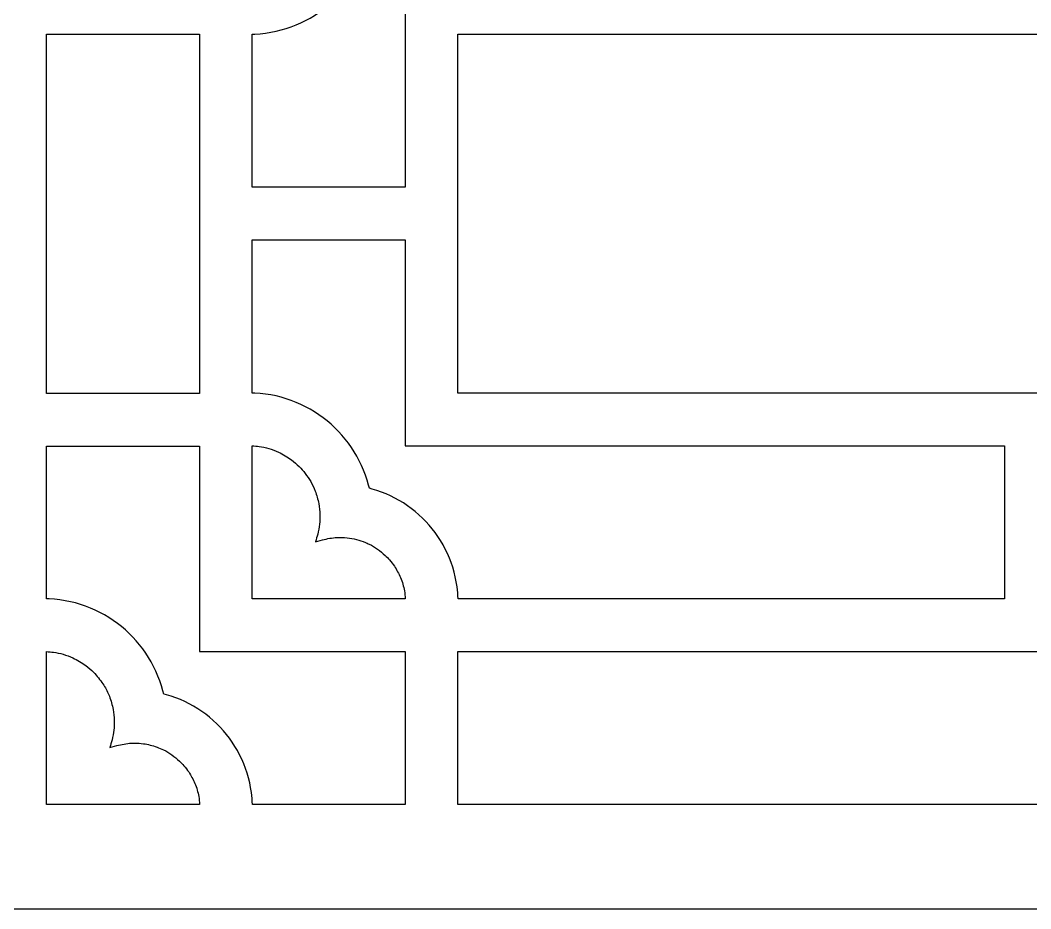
# Model space of a CAD drawing. Header units: centimetres. Extents: x -27 to -1.5, y 3.4 to 9.
# Drawn here: x -18.302 to -14.249, y 3.427 to 6.989 of the extents above; entities that cross this region are included whole.
import ezdxf

# ---------------------------------------------------------------- set-up
doc = ezdxf.new("R2010")
doc.units = ezdxf.units.CM
doc.header["$MEASUREMENT"] = 0
doc.layers.add('layer 1', color=7, linetype='Continuous')

msp = doc.modelspace()

# ---------------------------------------------------------------- linework, layer by layer
at = {"layer": 'layer 1', "color": 250}
for points, knots in [([(-26.99913, 3.42708), (-26.99913, 3.42708), (-26.99913, 9.00076), (-26.99913, 9.00076), (-26.99913, 9.00076), (-26.99913, 9.00076), (-1.49953, 9.00076), (-1.49953, 9.00076), (-1.49953, 9.00076), (-1.49953, 9.00076), (-1.49953, 3.42708), (-1.49953, 3.42708), (-1.49953, 3.42708), (-1.49953, 3.42708), (-26.99913, 3.42708), (-26.99913, 3.42708)], [0, 0, 0, 0, 0.2, 0.2, 0.2, 0.2, 0.4, 0.4, 0.4, 0.4, 0.6, 0.6, 0.6, 0.6, 1, 1, 1, 1]), ([(-16.57384, 7.61307), (-16.57384, 7.61307), (-16.58094, 7.59463), (-16.58094, 7.59463), (-16.58094, 7.59463), (-16.58094, 7.59463), (-16.58878, 7.57658), (-16.58878, 7.57658), (-16.58878, 7.57658), (-16.58878, 7.57658), (-16.59733, 7.55892), (-16.59733, 7.55892), (-16.59733, 7.55892), (-16.59733, 7.55892), (-16.60659, 7.54167), (-16.60659, 7.54167), (-16.60659, 7.54167), (-16.60659, 7.54167), (-16.61654, 7.52487), (-16.61654, 7.52487), (-16.61654, 7.52487), (-16.61654, 7.52487), (-16.62714, 7.50851), (-16.62714, 7.50851), (-16.62714, 7.50851), (-16.62714, 7.50851), (-16.6384, 7.49263), (-16.6384, 7.49263), (-16.6384, 7.49263), (-16.6384, 7.49263), (-16.65028, 7.47724), (-16.65028, 7.47724), (-16.65028, 7.47724), (-16.65028, 7.47724), (-16.66277, 7.46236), (-16.66277, 7.46236), (-16.66277, 7.46236), (-16.66277, 7.46236), (-16.67585, 7.448), (-16.67585, 7.448), (-16.67585, 7.448), (-16.67585, 7.448), (-16.6895, 7.4342), (-16.6895, 7.4342), (-16.6895, 7.4342), (-16.6895, 7.4342), (-16.70369, 7.42095), (-16.70369, 7.42095), (-16.70369, 7.42095), (-16.70369, 7.42095), (-16.71843, 7.40829), (-16.71843, 7.40829), (-16.71843, 7.40829), (-16.71843, 7.40829), (-16.73368, 7.39623), (-16.73368, 7.39623), (-16.73368, 7.39623), (-16.73368, 7.39623), (-16.74942, 7.3848), (-16.74942, 7.3848), (-16.74942, 7.3848), (-16.74942, 7.3848), (-16.76564, 7.37401), (-16.76564, 7.37401), (-16.76564, 7.37401), (-16.76564, 7.37401), (-16.78233, 7.36387), (-16.78233, 7.36387), (-16.78233, 7.36387), (-16.78233, 7.36387), (-16.79945, 7.35441), (-16.79945, 7.35441), (-16.79945, 7.35441), (-16.79945, 7.35441), (-16.81699, 7.34566), (-16.81699, 7.34566), (-16.81699, 7.34566), (-16.81699, 7.34566), (-16.83494, 7.3376), (-16.83494, 7.3376), (-16.83494, 7.3376), (-16.83494, 7.3376), (-16.85326, 7.3303), (-16.85326, 7.3303), (-16.85326, 7.3303), (-16.85326, 7.3303), (-16.87196, 7.32374), (-16.87196, 7.32374), (-16.87196, 7.32374), (-16.87196, 7.32374), (-16.891, 7.31796), (-16.891, 7.31796), (-16.891, 7.31796), (-16.891, 7.31796), (-16.90197, 7.31513), (-16.90197, 7.31513), (-16.90197, 7.31513), (-16.90197, 7.31513), (-16.90492, 7.30284), (-16.90492, 7.30284), (-16.90492, 7.30284), (-16.90492, 7.30284), (-16.91074, 7.28247), (-16.91074, 7.28247), (-16.91074, 7.28247), (-16.91074, 7.28247), (-16.91741, 7.26245), (-16.91741, 7.26245), (-16.91741, 7.26245), (-16.91741, 7.26245), (-16.92489, 7.24283), (-16.92489, 7.24283), (-16.92489, 7.24283), (-16.92489, 7.24283), (-16.93318, 7.22361), (-16.93318, 7.22361), (-16.93318, 7.22361), (-16.93318, 7.22361), (-16.94224, 7.20481), (-16.94224, 7.20481), (-16.94224, 7.20481), (-16.94224, 7.20481), (-16.95206, 7.18647), (-16.95206, 7.18647), (-16.95206, 7.18647), (-16.95206, 7.18647), (-16.96261, 7.16859), (-16.96261, 7.16859), (-16.96261, 7.16859), (-16.96261, 7.16859), (-16.9739, 7.1512), (-16.9739, 7.1512), (-16.9739, 7.1512), (-16.9739, 7.1512), (-16.98587, 7.13432), (-16.98587, 7.13432), (-16.98587, 7.13432), (-16.98587, 7.13432), (-16.99851, 7.11797), (-16.99851, 7.11797), (-16.99851, 7.11797), (-16.99851, 7.11797), (-17.01181, 7.10217), (-17.01181, 7.10217), (-17.01181, 7.10217), (-17.01181, 7.10217), (-17.02574, 7.08693), (-17.02574, 7.08693), (-17.02574, 7.08693), (-17.02574, 7.08693), (-17.04029, 7.07229), (-17.04029, 7.07229), (-17.04029, 7.07229), (-17.04029, 7.07229), (-17.05543, 7.05826), (-17.05543, 7.05826), (-17.05543, 7.05826), (-17.05543, 7.05826), (-17.07114, 7.04486), (-17.07114, 7.04486), (-17.07114, 7.04486), (-17.07114, 7.04486), (-17.08742, 7.03212), (-17.08742, 7.03212), (-17.08742, 7.03212), (-17.08742, 7.03212), (-17.10422, 7.02004), (-17.10422, 7.02004), (-17.10422, 7.02004), (-17.10422, 7.02004), (-17.12153, 7.00866), (-17.12153, 7.00866), (-17.12153, 7.00866), (-17.12153, 7.00866), (-17.13933, 6.99799), (-17.13933, 6.99799), (-17.13933, 6.99799), (-17.13933, 6.99799), (-17.15761, 6.98806), (-17.15761, 6.98806), (-17.15761, 6.98806), (-17.15761, 6.98806), (-17.17633, 6.97887), (-17.17633, 6.97887), (-17.17633, 6.97887), (-17.17633, 6.97887), (-17.19549, 6.97047), (-17.19549, 6.97047), (-17.19549, 6.97047), (-17.19549, 6.97047), (-17.21506, 6.96286), (-17.21506, 6.96286), (-17.21506, 6.96286), (-17.21506, 6.96286), (-17.23501, 6.95607), (-17.23501, 6.95607), (-17.23501, 6.95607), (-17.23501, 6.95607), (-17.25533, 6.95012), (-17.25533, 6.95012), (-17.25533, 6.95012), (-17.25533, 6.95012), (-17.276, 6.94502), (-17.276, 6.94502), (-17.276, 6.94502), (-17.276, 6.94502), (-17.29699, 6.94081), (-17.29699, 6.94081), (-17.29699, 6.94081), (-17.29699, 6.94081), (-17.31828, 6.9375), (-17.31828, 6.9375), (-17.31828, 6.9375), (-17.31828, 6.9375), (-17.33986, 6.93511), (-17.33986, 6.93511), (-17.33986, 6.93511), (-17.33986, 6.93511), (-17.3617, 6.93366), (-17.3617, 6.93366), (-17.3617, 6.93366), (-17.3617, 6.93366), (-17.3719, 6.93343), (-17.3719, 6.93343), (-17.3719, 6.93343), (-17.3719, 6.93343), (-17.3719, 6.31946), (-17.3719, 6.31946), (-17.3719, 6.31946), (-17.3719, 6.31946), (-16.75819, 6.31946), (-16.75819, 6.31946), (-16.75819, 6.31946), (-16.75819, 6.31946), (-16.75819, 7.14424), (-16.75819, 7.14424), (-16.75819, 7.14424), (-16.75819, 7.14424), (-14.35489, 7.14424), (-14.35489, 7.14424), (-14.35489, 7.14424), (-14.35489, 7.14424), (-14.35489, 7.75796), (-14.35489, 7.75796), (-14.35489, 7.75796), (-14.35489, 7.75796), (-16.54635, 7.75796), (-16.54635, 7.75796), (-16.54635, 7.75796), (-16.54672, 7.74193), (-16.54838, 7.72615), (-16.55014, 7.71023), (-16.55014, 7.71023), (-16.55014, 7.71023), (-16.55325, 7.6902), (-16.55325, 7.6902), (-16.55325, 7.6902), (-16.55325, 7.6902), (-16.55719, 7.67045), (-16.55719, 7.67045), (-16.55719, 7.67045), (-16.55719, 7.67045), (-16.56195, 7.65099), (-16.56195, 7.65099), (-16.56195, 7.65099), (-16.56195, 7.65099), (-16.5675, 7.63186), (-16.5675, 7.63186), (-16.5675, 7.63186), (-16.5675, 7.63186), (-16.57384, 7.61307), (-16.57384, 7.61307)], [0, 0, 0, 0, 0.0144928, 0.0144928, 0.0144928, 0.0144928, 0.0289855, 0.0289855, 0.0289855, 0.0289855, 0.0434783, 0.0434783, 0.0434783, 0.0434783, 0.057971, 0.057971, 0.057971, 0.057971, 0.0724638, 0.0724638, 0.0724638, 0.0724638, 0.0869565, 0.0869565, 0.0869565, 0.0869565, 0.1014493, 0.1014493, 0.1014493, 0.1014493, 0.115942, 0.115942, 0.115942, 0.115942, 0.1304348, 0.1304348, 0.1304348, 0.1304348, 0.1449275, 0.1449275, 0.1449275, 0.1449275, 0.1594203, 0.1594203, 0.1594203, 0.1594203, 0.173913, 0.173913, 0.173913, 0.173913, 0.1884058, 0.1884058, 0.1884058, 0.1884058, 0.2028986, 0.2028986, 0.2028986, 0.2028986, 0.2173913, 0.2173913, 0.2173913, 0.2173913, 0.2318841, 0.2318841, 0.2318841, 0.2318841, 0.2463768, 0.2463768, 0.2463768, 0.2463768, 0.2608696, 0.2608696, 0.2608696, 0.2608696, 0.2753623, 0.2753623, 0.2753623, 0.2753623, 0.2898551, 0.2898551, 0.2898551, 0.2898551, 0.3043478, 0.3043478, 0.3043478, 0.3043478, 0.3188406, 0.3188406, 0.3188406, 0.3188406, 0.3333333, 0.3333333, 0.3333333, 0.3333333, 0.3478261, 0.3478261, 0.3478261, 0.3478261, 0.3623188, 0.3623188, 0.3623188, 0.3623188, 0.3768116, 0.3768116, 0.3768116, 0.3768116, 0.3913043, 0.3913043, 0.3913043, 0.3913043, 0.4057971, 0.4057971, 0.4057971, 0.4057971, 0.4202899, 0.4202899, 0.4202899, 0.4202899, 0.4347826, 0.4347826, 0.4347826, 0.4347826, 0.4492754, 0.4492754, 0.4492754, 0.4492754, 0.4637681, 0.4637681, 0.4637681, 0.4637681, 0.4782609, 0.4782609, 0.4782609, 0.4782609, 0.4927536, 0.4927536, 0.4927536, 0.4927536, 0.5072464, 0.5072464, 0.5072464, 0.5072464, 0.5217391, 0.5217391, 0.5217391, 0.5217391, 0.5362319, 0.5362319, 0.5362319, 0.5362319, 0.5507246, 0.5507246, 0.5507246, 0.5507246, 0.5652174, 0.5652174, 0.5652174, 0.5652174, 0.5797101, 0.5797101, 0.5797101, 0.5797101, 0.5942029, 0.5942029, 0.5942029, 0.5942029, 0.6086957, 0.6086957, 0.6086957, 0.6086957, 0.6231884, 0.6231884, 0.6231884, 0.6231884, 0.6376812, 0.6376812, 0.6376812, 0.6376812, 0.6521739, 0.6521739, 0.6521739, 0.6521739, 0.6666667, 0.6666667, 0.6666667, 0.6666667, 0.6811594, 0.6811594, 0.6811594, 0.6811594, 0.6956522, 0.6956522, 0.6956522, 0.6956522, 0.7101449, 0.7101449, 0.7101449, 0.7101449, 0.7246377, 0.7246377, 0.7246377, 0.7246377, 0.7391304, 0.7391304, 0.7391304, 0.7391304, 0.7536232, 0.7536232, 0.7536232, 0.7536232, 0.7681159, 0.7681159, 0.7681159, 0.7681159, 0.7826087, 0.7826087, 0.7826087, 0.7826087, 0.7971014, 0.7971014, 0.7971014, 0.7971014, 0.8115942, 0.8115942, 0.8115942, 0.8115942, 0.826087, 0.826087, 0.826087, 0.826087, 0.8405797, 0.8405797, 0.8405797, 0.8405797, 0.8550725, 0.8550725, 0.8550725, 0.8550725, 0.8695652, 0.8695652, 0.8695652, 0.8695652, 0.884058, 0.884058, 0.884058, 0.884058, 0.8985507, 0.8985507, 0.8985507, 0.8985507, 0.9130435, 0.9130435, 0.9130435, 0.9130435, 0.9275362, 0.9275362, 0.9275362, 0.9275362, 0.942029, 0.942029, 0.942029, 0.942029, 0.9565217, 0.9565217, 0.9565217, 0.9565217, 0.9710145, 0.9710145, 0.9710145, 0.9710145, 1, 1, 1, 1]), ([(-18.19669, 6.93355), (-18.19669, 6.93355), (-18.19669, 5.49339), (-18.19669, 5.49339), (-18.19669, 5.49339), (-18.19669, 5.49339), (-17.58298, 5.49339), (-17.58298, 5.49339), (-17.58298, 5.49339), (-17.58298, 5.49339), (-17.58298, 6.93355), (-17.58298, 6.93355), (-17.58298, 6.93355), (-17.58298, 6.93355), (-18.19669, 6.93355), (-18.19669, 6.93355)], [0, 0, 0, 0, 0.2, 0.2, 0.2, 0.2, 0.4, 0.4, 0.4, 0.4, 0.6, 0.6, 0.6, 0.6, 1, 1, 1, 1]), ([(-16.54712, 6.93317), (-16.54712, 6.93317), (-16.54712, 5.49468), (-16.54712, 5.49468), (-16.54712, 5.49468), (-16.54712, 5.49468), (-11.95159, 5.49468), (-11.95159, 5.49468), (-11.95159, 5.49468), (-11.95159, 5.49468), (-11.95159, 6.93317), (-11.95159, 6.93317), (-11.95159, 6.93317), (-11.95159, 6.93317), (-16.54712, 6.93317), (-16.54712, 6.93317)], [0, 0, 0, 0, 0.2, 0.2, 0.2, 0.2, 0.4, 0.4, 0.4, 0.4, 0.6, 0.6, 0.6, 0.6, 1, 1, 1, 1]), ([(-17.07114, 5.38299), (-17.07114, 5.38299), (-17.05543, 5.36959), (-17.05543, 5.36959), (-17.05543, 5.36959), (-17.05543, 5.36959), (-17.04029, 5.35556), (-17.04029, 5.35556), (-17.04029, 5.35556), (-17.04029, 5.35556), (-17.02574, 5.34092), (-17.02574, 5.34092), (-17.02574, 5.34092), (-17.02574, 5.34092), (-17.01181, 5.32569), (-17.01181, 5.32569), (-17.01181, 5.32569), (-17.01181, 5.32569), (-16.99851, 5.30988), (-16.99851, 5.30988), (-16.99851, 5.30988), (-16.99851, 5.30988), (-16.98587, 5.29353), (-16.98587, 5.29353), (-16.98587, 5.29353), (-16.98587, 5.29353), (-16.9739, 5.27665), (-16.9739, 5.27665), (-16.9739, 5.27665), (-16.9739, 5.27665), (-16.96261, 5.25926), (-16.96261, 5.25926), (-16.96261, 5.25926), (-16.96261, 5.25926), (-16.95206, 5.24138), (-16.95206, 5.24138), (-16.95206, 5.24138), (-16.95206, 5.24138), (-16.94224, 5.22304), (-16.94224, 5.22304), (-16.94224, 5.22304), (-16.94224, 5.22304), (-16.93318, 5.20424), (-16.93318, 5.20424), (-16.93318, 5.20424), (-16.93318, 5.20424), (-16.92489, 5.18502), (-16.92489, 5.18502), (-16.92489, 5.18502), (-16.92489, 5.18502), (-16.91741, 5.1654), (-16.91741, 5.1654), (-16.91741, 5.1654), (-16.91741, 5.1654), (-16.91074, 5.14538), (-16.91074, 5.14538), (-16.91074, 5.14538), (-16.91074, 5.14538), (-16.90492, 5.12501), (-16.90492, 5.12501), (-16.90492, 5.12501), (-16.90492, 5.12501), (-16.90197, 5.11271), (-16.90197, 5.11271), (-16.90197, 5.11271), (-16.90197, 5.11271), (-16.891, 5.10989), (-16.891, 5.10989), (-16.891, 5.10989), (-16.891, 5.10989), (-16.87196, 5.10411), (-16.87196, 5.10411), (-16.87196, 5.10411), (-16.87196, 5.10411), (-16.85326, 5.09755), (-16.85326, 5.09755), (-16.85326, 5.09755), (-16.85326, 5.09755), (-16.83494, 5.09024), (-16.83494, 5.09024), (-16.83494, 5.09024), (-16.83494, 5.09024), (-16.81699, 5.0822), (-16.81699, 5.0822), (-16.81699, 5.0822), (-16.81699, 5.0822), (-16.79945, 5.07344), (-16.79945, 5.07344), (-16.79945, 5.07344), (-16.79945, 5.07344), (-16.78233, 5.06398), (-16.78233, 5.06398), (-16.78233, 5.06398), (-16.78233, 5.06398), (-16.76564, 5.05385), (-16.76564, 5.05385), (-16.76564, 5.05385), (-16.76564, 5.05385), (-16.74942, 5.04306), (-16.74942, 5.04306), (-16.74942, 5.04306), (-16.74942, 5.04306), (-16.73368, 5.03162), (-16.73368, 5.03162), (-16.73368, 5.03162), (-16.73368, 5.03162), (-16.71843, 5.01956), (-16.71843, 5.01956), (-16.71843, 5.01956), (-16.71843, 5.01956), (-16.70369, 5.0069), (-16.70369, 5.0069), (-16.70369, 5.0069), (-16.70369, 5.0069), (-16.6895, 4.99366), (-16.6895, 4.99366), (-16.6895, 4.99366), (-16.6895, 4.99366), (-16.67585, 4.97985), (-16.67585, 4.97985), (-16.67585, 4.97985), (-16.67585, 4.97985), (-16.66277, 4.96549), (-16.66277, 4.96549), (-16.66277, 4.96549), (-16.66277, 4.96549), (-16.65028, 4.95061), (-16.65028, 4.95061), (-16.65028, 4.95061), (-16.65028, 4.95061), (-16.6384, 4.93522), (-16.6384, 4.93522), (-16.6384, 4.93522), (-16.6384, 4.93522), (-16.62714, 4.91934), (-16.62714, 4.91934), (-16.62714, 4.91934), (-16.62714, 4.91934), (-16.61654, 4.90299), (-16.61654, 4.90299), (-16.61654, 4.90299), (-16.61654, 4.90299), (-16.60659, 4.88618), (-16.60659, 4.88618), (-16.60659, 4.88618), (-16.60659, 4.88618), (-16.59733, 4.86893), (-16.59733, 4.86893), (-16.59733, 4.86893), (-16.59733, 4.86893), (-16.58878, 4.85127), (-16.58878, 4.85127), (-16.58878, 4.85127), (-16.58878, 4.85127), (-16.58094, 4.83322), (-16.58094, 4.83322), (-16.58094, 4.83322), (-16.58094, 4.83322), (-16.57384, 4.81478), (-16.57384, 4.81478), (-16.57384, 4.81478), (-16.57384, 4.81478), (-16.5675, 4.79599), (-16.5675, 4.79599), (-16.5675, 4.79599), (-16.5675, 4.79599), (-16.56195, 4.77686), (-16.56195, 4.77686), (-16.56195, 4.77686), (-16.56195, 4.77686), (-16.55719, 4.7574), (-16.55719, 4.7574), (-16.55719, 4.7574), (-16.55719, 4.7574), (-16.55325, 4.73765), (-16.55325, 4.73765), (-16.55325, 4.73765), (-16.55325, 4.73765), (-16.55014, 4.71762), (-16.55014, 4.71762), (-16.55014, 4.71762), (-16.54838, 4.70171), (-16.54672, 4.68592), (-16.54635, 4.66989), (-16.54635, 4.66989), (-16.54635, 4.66989), (-14.35489, 4.66989), (-14.35489, 4.66989), (-14.35489, 4.66989), (-14.35489, 4.66989), (-14.35489, 5.2836), (-14.35489, 5.2836), (-14.35489, 5.2836), (-14.35489, 5.2836), (-16.75819, 5.2836), (-16.75819, 5.2836), (-16.75819, 5.2836), (-16.75819, 5.2836), (-16.75819, 6.10839), (-16.75819, 6.10839), (-16.75819, 6.10839), (-16.75819, 6.10839), (-17.3719, 6.10839), (-17.3719, 6.10839), (-17.3719, 6.10839), (-17.3719, 6.10839), (-17.3719, 5.49442), (-17.3719, 5.49442), (-17.3719, 5.49442), (-17.3719, 5.49442), (-17.3617, 5.4942), (-17.3617, 5.4942), (-17.3617, 5.4942), (-17.3617, 5.4942), (-17.33986, 5.49274), (-17.33986, 5.49274), (-17.33986, 5.49274), (-17.33986, 5.49274), (-17.31828, 5.49035), (-17.31828, 5.49035), (-17.31828, 5.49035), (-17.31828, 5.49035), (-17.29699, 5.48704), (-17.29699, 5.48704), (-17.29699, 5.48704), (-17.29699, 5.48704), (-17.276, 5.48283), (-17.276, 5.48283), (-17.276, 5.48283), (-17.276, 5.48283), (-17.25533, 5.47773), (-17.25533, 5.47773), (-17.25533, 5.47773), (-17.25533, 5.47773), (-17.23501, 5.47178), (-17.23501, 5.47178), (-17.23501, 5.47178), (-17.23501, 5.47178), (-17.21506, 5.46499), (-17.21506, 5.46499), (-17.21506, 5.46499), (-17.21506, 5.46499), (-17.1955, 5.45738), (-17.1955, 5.45738), (-17.1955, 5.45738), (-17.1955, 5.45738), (-17.17633, 5.44898), (-17.17633, 5.44898), (-17.17633, 5.44898), (-17.17633, 5.44898), (-17.15761, 5.4398), (-17.15761, 5.4398), (-17.15761, 5.4398), (-17.15761, 5.4398), (-17.13933, 5.42986), (-17.13933, 5.42986), (-17.13933, 5.42986), (-17.13933, 5.42986), (-17.12153, 5.4192), (-17.12153, 5.4192), (-17.12153, 5.4192), (-17.12153, 5.4192), (-17.10422, 5.40781), (-17.10422, 5.40781), (-17.10422, 5.40781), (-17.10422, 5.40781), (-17.08742, 5.39574), (-17.08742, 5.39574), (-17.08742, 5.39574), (-17.08742, 5.39574), (-17.07114, 5.38299), (-17.07114, 5.38299)], [0, 0, 0, 0, 0.0144928, 0.0144928, 0.0144928, 0.0144928, 0.0289855, 0.0289855, 0.0289855, 0.0289855, 0.0434783, 0.0434783, 0.0434783, 0.0434783, 0.057971, 0.057971, 0.057971, 0.057971, 0.0724638, 0.0724638, 0.0724638, 0.0724638, 0.0869565, 0.0869565, 0.0869565, 0.0869565, 0.1014493, 0.1014493, 0.1014493, 0.1014493, 0.115942, 0.115942, 0.115942, 0.115942, 0.1304348, 0.1304348, 0.1304348, 0.1304348, 0.1449275, 0.1449275, 0.1449275, 0.1449275, 0.1594203, 0.1594203, 0.1594203, 0.1594203, 0.173913, 0.173913, 0.173913, 0.173913, 0.1884058, 0.1884058, 0.1884058, 0.1884058, 0.2028986, 0.2028986, 0.2028986, 0.2028986, 0.2173913, 0.2173913, 0.2173913, 0.2173913, 0.2318841, 0.2318841, 0.2318841, 0.2318841, 0.2463768, 0.2463768, 0.2463768, 0.2463768, 0.2608696, 0.2608696, 0.2608696, 0.2608696, 0.2753623, 0.2753623, 0.2753623, 0.2753623, 0.2898551, 0.2898551, 0.2898551, 0.2898551, 0.3043478, 0.3043478, 0.3043478, 0.3043478, 0.3188406, 0.3188406, 0.3188406, 0.3188406, 0.3333333, 0.3333333, 0.3333333, 0.3333333, 0.3478261, 0.3478261, 0.3478261, 0.3478261, 0.3623188, 0.3623188, 0.3623188, 0.3623188, 0.3768116, 0.3768116, 0.3768116, 0.3768116, 0.3913043, 0.3913043, 0.3913043, 0.3913043, 0.4057971, 0.4057971, 0.4057971, 0.4057971, 0.4202899, 0.4202899, 0.4202899, 0.4202899, 0.4347826, 0.4347826, 0.4347826, 0.4347826, 0.4492754, 0.4492754, 0.4492754, 0.4492754, 0.4637681, 0.4637681, 0.4637681, 0.4637681, 0.4782609, 0.4782609, 0.4782609, 0.4782609, 0.4927536, 0.4927536, 0.4927536, 0.4927536, 0.5072464, 0.5072464, 0.5072464, 0.5072464, 0.5217391, 0.5217391, 0.5217391, 0.5217391, 0.5362319, 0.5362319, 0.5362319, 0.5362319, 0.5507246, 0.5507246, 0.5507246, 0.5507246, 0.5652174, 0.5652174, 0.5652174, 0.5652174, 0.5797101, 0.5797101, 0.5797101, 0.5797101, 0.5942029, 0.5942029, 0.5942029, 0.5942029, 0.6086957, 0.6086957, 0.6086957, 0.6086957, 0.6231884, 0.6231884, 0.6231884, 0.6231884, 0.6376812, 0.6376812, 0.6376812, 0.6376812, 0.6521739, 0.6521739, 0.6521739, 0.6521739, 0.6666667, 0.6666667, 0.6666667, 0.6666667, 0.6811594, 0.6811594, 0.6811594, 0.6811594, 0.6956522, 0.6956522, 0.6956522, 0.6956522, 0.7101449, 0.7101449, 0.7101449, 0.7101449, 0.7246377, 0.7246377, 0.7246377, 0.7246377, 0.7391304, 0.7391304, 0.7391304, 0.7391304, 0.7536232, 0.7536232, 0.7536232, 0.7536232, 0.7681159, 0.7681159, 0.7681159, 0.7681159, 0.7826087, 0.7826087, 0.7826087, 0.7826087, 0.7971014, 0.7971014, 0.7971014, 0.7971014, 0.8115942, 0.8115942, 0.8115942, 0.8115942, 0.826087, 0.826087, 0.826087, 0.826087, 0.8405797, 0.8405797, 0.8405797, 0.8405797, 0.8550725, 0.8550725, 0.8550725, 0.8550725, 0.8695652, 0.8695652, 0.8695652, 0.8695652, 0.884058, 0.884058, 0.884058, 0.884058, 0.8985507, 0.8985507, 0.8985507, 0.8985507, 0.9130435, 0.9130435, 0.9130435, 0.9130435, 0.9275362, 0.9275362, 0.9275362, 0.9275362, 0.942029, 0.942029, 0.942029, 0.942029, 0.9565217, 0.9565217, 0.9565217, 0.9565217, 0.9710145, 0.9710145, 0.9710145, 0.9710145, 1, 1, 1, 1]), ([(-17.89593, 4.5582), (-17.89593, 4.5582), (-17.88022, 4.5448), (-17.88022, 4.5448), (-17.88022, 4.5448), (-17.88022, 4.5448), (-17.86508, 4.53078), (-17.86508, 4.53078), (-17.86508, 4.53078), (-17.86508, 4.53078), (-17.85053, 4.51613), (-17.85053, 4.51613), (-17.85053, 4.51613), (-17.85053, 4.51613), (-17.83659, 4.5009), (-17.83659, 4.5009), (-17.83659, 4.5009), (-17.83659, 4.5009), (-17.82329, 4.4851), (-17.82329, 4.4851), (-17.82329, 4.4851), (-17.82329, 4.4851), (-17.81065, 4.46875), (-17.81065, 4.46875), (-17.81065, 4.46875), (-17.81065, 4.46875), (-17.79867, 4.45186), (-17.79867, 4.45186), (-17.79867, 4.45186), (-17.79867, 4.45186), (-17.7874, 4.43448), (-17.7874, 4.43448), (-17.7874, 4.43448), (-17.7874, 4.43448), (-17.77684, 4.4166), (-17.77684, 4.4166), (-17.77684, 4.4166), (-17.77684, 4.4166), (-17.76702, 4.39825), (-17.76702, 4.39825), (-17.76702, 4.39825), (-17.76702, 4.39825), (-17.75796, 4.37946), (-17.75796, 4.37946), (-17.75796, 4.37946), (-17.75796, 4.37946), (-17.74967, 4.36023), (-17.74967, 4.36023), (-17.74967, 4.36023), (-17.74967, 4.36023), (-17.74219, 4.34061), (-17.74219, 4.34061), (-17.74219, 4.34061), (-17.74219, 4.34061), (-17.73552, 4.3206), (-17.73552, 4.3206), (-17.73552, 4.3206), (-17.73552, 4.3206), (-17.7297, 4.30023), (-17.7297, 4.30023), (-17.7297, 4.30023), (-17.7297, 4.30023), (-17.72675, 4.28793), (-17.72675, 4.28793), (-17.72675, 4.28793), (-17.72675, 4.28793), (-17.71578, 4.28511), (-17.71578, 4.28511), (-17.71578, 4.28511), (-17.71578, 4.28511), (-17.69674, 4.27932), (-17.69674, 4.27932), (-17.69674, 4.27932), (-17.69674, 4.27932), (-17.67805, 4.27277), (-17.67805, 4.27277), (-17.67805, 4.27277), (-17.67805, 4.27277), (-17.65972, 4.26546), (-17.65972, 4.26546), (-17.65972, 4.26546), (-17.65972, 4.26546), (-17.64178, 4.25741), (-17.64178, 4.25741), (-17.64178, 4.25741), (-17.64178, 4.25741), (-17.62424, 4.24865), (-17.62424, 4.24865), (-17.62424, 4.24865), (-17.62424, 4.24865), (-17.60711, 4.2392), (-17.60711, 4.2392), (-17.60711, 4.2392), (-17.60711, 4.2392), (-17.59043, 4.22906), (-17.59043, 4.22906), (-17.59043, 4.22906), (-17.59043, 4.22906), (-17.57421, 4.21827), (-17.57421, 4.21827), (-17.57421, 4.21827), (-17.57421, 4.21827), (-17.55846, 4.20684), (-17.55846, 4.20684), (-17.55846, 4.20684), (-17.55846, 4.20684), (-17.54321, 4.19478), (-17.54321, 4.19478), (-17.54321, 4.19478), (-17.54321, 4.19478), (-17.52848, 4.18212), (-17.52848, 4.18212), (-17.52848, 4.18212), (-17.52848, 4.18212), (-17.51428, 4.16888), (-17.51428, 4.16888), (-17.51428, 4.16888), (-17.51428, 4.16888), (-17.50063, 4.15507), (-17.50063, 4.15507), (-17.50063, 4.15507), (-17.50063, 4.15507), (-17.48755, 4.14071), (-17.48755, 4.14071), (-17.48755, 4.14071), (-17.48755, 4.14071), (-17.47506, 4.12583), (-17.47506, 4.12583), (-17.47506, 4.12583), (-17.47506, 4.12583), (-17.46318, 4.11044), (-17.46318, 4.11044), (-17.46318, 4.11044), (-17.46318, 4.11044), (-17.45193, 4.09456), (-17.45193, 4.09456), (-17.45193, 4.09456), (-17.45193, 4.09456), (-17.44132, 4.0782), (-17.44132, 4.0782), (-17.44132, 4.0782), (-17.44132, 4.0782), (-17.43138, 4.06139), (-17.43138, 4.06139), (-17.43138, 4.06139), (-17.43138, 4.06139), (-17.42212, 4.04415), (-17.42212, 4.04415), (-17.42212, 4.04415), (-17.42212, 4.04415), (-17.41356, 4.02649), (-17.41356, 4.02649), (-17.41356, 4.02649), (-17.41356, 4.02649), (-17.40572, 4.00844), (-17.40572, 4.00844), (-17.40572, 4.00844), (-17.40572, 4.00844), (-17.39863, 3.99), (-17.39863, 3.99), (-17.39863, 3.99), (-17.39863, 3.99), (-17.39229, 3.97121), (-17.39229, 3.97121), (-17.39229, 3.97121), (-17.39229, 3.97121), (-17.38673, 3.95207), (-17.38673, 3.95207), (-17.38673, 3.95207), (-17.38673, 3.95207), (-17.38198, 3.93262), (-17.38198, 3.93262), (-17.38198, 3.93262), (-17.38198, 3.93262), (-17.37803, 3.91287), (-17.37803, 3.91287), (-17.37803, 3.91287), (-17.37803, 3.91287), (-17.37493, 3.89283), (-17.37493, 3.89283), (-17.37493, 3.89283), (-17.37316, 3.87693), (-17.37151, 3.86113), (-17.37113, 3.84511), (-17.37113, 3.84511), (-17.37113, 3.84511), (-16.75889, 3.84511), (-16.75889, 3.84511), (-16.75889, 3.84511), (-16.75889, 3.84511), (-16.75889, 4.45882), (-16.75889, 4.45882), (-16.75889, 4.45882), (-16.75889, 4.45882), (-17.58298, 4.45882), (-17.58298, 4.45882), (-17.58298, 4.45882), (-17.58298, 4.45882), (-17.58298, 5.28232), (-17.58298, 5.28232), (-17.58298, 5.28232), (-17.58298, 5.28232), (-18.19669, 5.28232), (-18.19669, 5.28232), (-18.19669, 5.28232), (-18.19669, 5.28232), (-18.19669, 4.66964), (-18.19669, 4.66964), (-18.19669, 4.66964), (-18.19669, 4.66964), (-18.18648, 4.66941), (-18.18648, 4.66941), (-18.18648, 4.66941), (-18.18648, 4.66941), (-18.16464, 4.66796), (-18.16464, 4.66796), (-18.16464, 4.66796), (-18.16464, 4.66796), (-18.14307, 4.66557), (-18.14307, 4.66557), (-18.14307, 4.66557), (-18.14307, 4.66557), (-18.12177, 4.66226), (-18.12177, 4.66226), (-18.12177, 4.66226), (-18.12177, 4.66226), (-18.10078, 4.65804), (-18.10078, 4.65804), (-18.10078, 4.65804), (-18.10078, 4.65804), (-18.08011, 4.65295), (-18.08011, 4.65295), (-18.08011, 4.65295), (-18.08011, 4.65295), (-18.05979, 4.647), (-18.05979, 4.647), (-18.05979, 4.647), (-18.05979, 4.647), (-18.03984, 4.6402), (-18.03984, 4.6402), (-18.03984, 4.6402), (-18.03984, 4.6402), (-18.02028, 4.6326), (-18.02028, 4.6326), (-18.02028, 4.6326), (-18.02028, 4.6326), (-18.00112, 4.6242), (-18.00112, 4.6242), (-18.00112, 4.6242), (-18.00112, 4.6242), (-17.9824, 4.61502), (-17.9824, 4.61502), (-17.9824, 4.61502), (-17.9824, 4.61502), (-17.96412, 4.60508), (-17.96412, 4.60508), (-17.96412, 4.60508), (-17.96412, 4.60508), (-17.94632, 4.59441), (-17.94632, 4.59441), (-17.94632, 4.59441), (-17.94632, 4.59441), (-17.929, 4.58302), (-17.929, 4.58302), (-17.929, 4.58302), (-17.929, 4.58302), (-17.9122, 4.57095), (-17.9122, 4.57095), (-17.9122, 4.57095), (-17.9122, 4.57095), (-17.89593, 4.5582), (-17.89593, 4.5582)], [0, 0, 0, 0, 0.0144928, 0.0144928, 0.0144928, 0.0144928, 0.0289855, 0.0289855, 0.0289855, 0.0289855, 0.0434783, 0.0434783, 0.0434783, 0.0434783, 0.057971, 0.057971, 0.057971, 0.057971, 0.0724638, 0.0724638, 0.0724638, 0.0724638, 0.0869565, 0.0869565, 0.0869565, 0.0869565, 0.1014493, 0.1014493, 0.1014493, 0.1014493, 0.115942, 0.115942, 0.115942, 0.115942, 0.1304348, 0.1304348, 0.1304348, 0.1304348, 0.1449275, 0.1449275, 0.1449275, 0.1449275, 0.1594203, 0.1594203, 0.1594203, 0.1594203, 0.173913, 0.173913, 0.173913, 0.173913, 0.1884058, 0.1884058, 0.1884058, 0.1884058, 0.2028986, 0.2028986, 0.2028986, 0.2028986, 0.2173913, 0.2173913, 0.2173913, 0.2173913, 0.2318841, 0.2318841, 0.2318841, 0.2318841, 0.2463768, 0.2463768, 0.2463768, 0.2463768, 0.2608696, 0.2608696, 0.2608696, 0.2608696, 0.2753623, 0.2753623, 0.2753623, 0.2753623, 0.2898551, 0.2898551, 0.2898551, 0.2898551, 0.3043478, 0.3043478, 0.3043478, 0.3043478, 0.3188406, 0.3188406, 0.3188406, 0.3188406, 0.3333333, 0.3333333, 0.3333333, 0.3333333, 0.3478261, 0.3478261, 0.3478261, 0.3478261, 0.3623188, 0.3623188, 0.3623188, 0.3623188, 0.3768116, 0.3768116, 0.3768116, 0.3768116, 0.3913043, 0.3913043, 0.3913043, 0.3913043, 0.4057971, 0.4057971, 0.4057971, 0.4057971, 0.4202899, 0.4202899, 0.4202899, 0.4202899, 0.4347826, 0.4347826, 0.4347826, 0.4347826, 0.4492754, 0.4492754, 0.4492754, 0.4492754, 0.4637681, 0.4637681, 0.4637681, 0.4637681, 0.4782609, 0.4782609, 0.4782609, 0.4782609, 0.4927536, 0.4927536, 0.4927536, 0.4927536, 0.5072464, 0.5072464, 0.5072464, 0.5072464, 0.5217391, 0.5217391, 0.5217391, 0.5217391, 0.5362319, 0.5362319, 0.5362319, 0.5362319, 0.5507246, 0.5507246, 0.5507246, 0.5507246, 0.5652174, 0.5652174, 0.5652174, 0.5652174, 0.5797101, 0.5797101, 0.5797101, 0.5797101, 0.5942029, 0.5942029, 0.5942029, 0.5942029, 0.6086957, 0.6086957, 0.6086957, 0.6086957, 0.6231884, 0.6231884, 0.6231884, 0.6231884, 0.6376812, 0.6376812, 0.6376812, 0.6376812, 0.6521739, 0.6521739, 0.6521739, 0.6521739, 0.6666667, 0.6666667, 0.6666667, 0.6666667, 0.6811594, 0.6811594, 0.6811594, 0.6811594, 0.6956522, 0.6956522, 0.6956522, 0.6956522, 0.7101449, 0.7101449, 0.7101449, 0.7101449, 0.7246377, 0.7246377, 0.7246377, 0.7246377, 0.7391304, 0.7391304, 0.7391304, 0.7391304, 0.7536232, 0.7536232, 0.7536232, 0.7536232, 0.7681159, 0.7681159, 0.7681159, 0.7681159, 0.7826087, 0.7826087, 0.7826087, 0.7826087, 0.7971014, 0.7971014, 0.7971014, 0.7971014, 0.8115942, 0.8115942, 0.8115942, 0.8115942, 0.826087, 0.826087, 0.826087, 0.826087, 0.8405797, 0.8405797, 0.8405797, 0.8405797, 0.8550725, 0.8550725, 0.8550725, 0.8550725, 0.8695652, 0.8695652, 0.8695652, 0.8695652, 0.884058, 0.884058, 0.884058, 0.884058, 0.8985507, 0.8985507, 0.8985507, 0.8985507, 0.9130435, 0.9130435, 0.9130435, 0.9130435, 0.9275362, 0.9275362, 0.9275362, 0.9275362, 0.942029, 0.942029, 0.942029, 0.942029, 0.9565217, 0.9565217, 0.9565217, 0.9565217, 0.9710145, 0.9710145, 0.9710145, 0.9710145, 1, 1, 1, 1]), ([(-16.76761, 4.72802), (-16.77012, 4.73714), (-16.77367, 4.74604), (-16.77733, 4.75475), (-16.77733, 4.75475), (-16.78418, 4.77072), (-16.7923, 4.78583), (-16.80163, 4.80048), (-16.80163, 4.80048), (-16.80797, 4.80895), (-16.81398, 4.81765), (-16.82102, 4.82555), (-16.82102, 4.82555), (-16.82677, 4.83188), (-16.83268, 4.83796), (-16.83887, 4.84386), (-16.83887, 4.84386), (-16.85781, 4.86154), (-16.87937, 4.8776), (-16.90271, 4.88895), (-16.90271, 4.88895), (-16.90775, 4.89137), (-16.91284, 4.89369), (-16.91797, 4.89592), (-16.91797, 4.89592), (-16.9413, 4.90588), (-16.96629, 4.91157), (-16.9914, 4.91484), (-16.9914, 4.91484), (-17.0048, 4.91583), (-17.01817, 4.91617), (-17.03161, 4.91586), (-17.03161, 4.91586), (-17.05135, 4.91432), (-17.07063, 4.91109), (-17.0898, 4.90603), (-17.0898, 4.90603), (-17.0898, 4.90603), (-17.11799, 4.89824), (-17.11799, 4.89824), (-17.11799, 4.89824), (-17.11492, 4.90848), (-17.1118, 4.91873), (-17.10881, 4.92898), (-17.10881, 4.92898), (-17.10585, 4.94205), (-17.10353, 4.95514), (-17.102, 4.96845), (-17.102, 4.96845), (-17.10063, 4.98097), (-17.09961, 4.99368), (-17.10011, 5.00625), (-17.10011, 5.00625), (-17.10075, 5.02134), (-17.10184, 5.03653), (-17.1048, 5.05133), (-17.1048, 5.05133), (-17.10835, 5.06849), (-17.11307, 5.08508), (-17.11906, 5.10153), (-17.11906, 5.10153), (-17.12398, 5.11476), (-17.13044, 5.1273), (-17.13723, 5.13966), (-17.13723, 5.13966), (-17.14368, 5.15125), (-17.15141, 5.16206), (-17.15951, 5.17256), (-17.15951, 5.17256), (-17.167, 5.18215), (-17.17493, 5.19129), (-17.1833, 5.20013), (-17.1833, 5.20013), (-17.19329, 5.20959), (-17.20363, 5.21856), (-17.21442, 5.22709), (-17.21442, 5.22709), (-17.23085, 5.23873), (-17.24796, 5.2489), (-17.26609, 5.25767), (-17.26609, 5.25767), (-17.27886, 5.26377), (-17.29227, 5.26829), (-17.30578, 5.27246), (-17.30578, 5.27246), (-17.3182, 5.2762), (-17.33097, 5.27851), (-17.34381, 5.28033), (-17.34381, 5.28033), (-17.35314, 5.2816), (-17.36249, 5.28251), (-17.3719, 5.28305), (-17.3719, 5.28305), (-17.3719, 5.28305), (-17.3719, 4.66989), (-17.3719, 4.66989), (-17.3719, 4.66989), (-17.3719, 4.66989), (-16.75791, 4.66989), (-16.75791, 4.66989), (-16.75791, 4.66989), (-16.75844, 4.68063), (-16.75942, 4.69134), (-16.76148, 4.70189), (-16.76148, 4.70189), (-16.76325, 4.71068), (-16.76529, 4.71937), (-16.76761, 4.72802)], [0, 0, 0, 0, 0.0357143, 0.0357143, 0.0357143, 0.0357143, 0.0714286, 0.0714286, 0.0714286, 0.0714286, 0.1071429, 0.1071429, 0.1071429, 0.1071429, 0.1428571, 0.1428571, 0.1428571, 0.1428571, 0.1785714, 0.1785714, 0.1785714, 0.1785714, 0.2142857, 0.2142857, 0.2142857, 0.2142857, 0.25, 0.25, 0.25, 0.25, 0.2857143, 0.2857143, 0.2857143, 0.2857143, 0.3214286, 0.3214286, 0.3214286, 0.3214286, 0.3571429, 0.3571429, 0.3571429, 0.3571429, 0.3928571, 0.3928571, 0.3928571, 0.3928571, 0.4285714, 0.4285714, 0.4285714, 0.4285714, 0.4642857, 0.4642857, 0.4642857, 0.4642857, 0.5, 0.5, 0.5, 0.5, 0.5357143, 0.5357143, 0.5357143, 0.5357143, 0.5714286, 0.5714286, 0.5714286, 0.5714286, 0.6071429, 0.6071429, 0.6071429, 0.6071429, 0.6428571, 0.6428571, 0.6428571, 0.6428571, 0.6785714, 0.6785714, 0.6785714, 0.6785714, 0.7142857, 0.7142857, 0.7142857, 0.7142857, 0.75, 0.75, 0.75, 0.75, 0.7857143, 0.7857143, 0.7857143, 0.7857143, 0.8214286, 0.8214286, 0.8214286, 0.8214286, 0.8571429, 0.8571429, 0.8571429, 0.8571429, 0.8928571, 0.8928571, 0.8928571, 0.8928571, 0.9285714, 0.9285714, 0.9285714, 0.9285714, 1, 1, 1, 1]), ([(-17.5924, 3.90324), (-17.59491, 3.91236), (-17.59845, 3.92125), (-17.60212, 3.92997), (-17.60212, 3.92997), (-17.60896, 3.94594), (-17.61708, 3.96105), (-17.62642, 3.9757), (-17.62642, 3.9757), (-17.63275, 3.98417), (-17.63877, 3.99287), (-17.64581, 4.00076), (-17.64581, 4.00076), (-17.65155, 4.00709), (-17.65747, 4.01318), (-17.66365, 4.01908), (-17.66365, 4.01908), (-17.68259, 4.03676), (-17.70415, 4.05282), (-17.7275, 4.06416), (-17.7275, 4.06416), (-17.73607, 4.0683), (-17.74478, 4.07211), (-17.75363, 4.07563), (-17.75363, 4.07563), (-17.77151, 4.08166), (-17.78962, 4.0861), (-17.80827, 4.08896), (-17.80827, 4.08896), (-17.81926, 4.09059), (-17.83024, 4.091), (-17.84135, 4.09118), (-17.84135, 4.09118), (-17.84636, 4.09122), (-17.85137, 4.09119), (-17.85639, 4.09107), (-17.85639, 4.09107), (-17.87613, 4.08953), (-17.89542, 4.08631), (-17.91458, 4.08125), (-17.91458, 4.08125), (-17.91458, 4.08125), (-17.94277, 4.07346), (-17.94277, 4.07346), (-17.94277, 4.07346), (-17.93971, 4.08369), (-17.93656, 4.09393), (-17.9336, 4.10419), (-17.9336, 4.10419), (-17.93063, 4.11726), (-17.92832, 4.13036), (-17.92678, 4.14367), (-17.92678, 4.14367), (-17.92542, 4.15619), (-17.92439, 4.1689), (-17.92489, 4.18147), (-17.92489, 4.18147), (-17.92553, 4.19656), (-17.92662, 4.21175), (-17.92958, 4.22656), (-17.92958, 4.22656), (-17.93328, 4.24443), (-17.93825, 4.26174), (-17.94462, 4.27884), (-17.94462, 4.27884), (-17.94538, 4.28084), (-17.94615, 4.28285), (-17.94693, 4.28484), (-17.94693, 4.28484), (-17.95379, 4.29986), (-17.96123, 4.31487), (-17.97043, 4.32861), (-17.97043, 4.32861), (-17.98175, 4.34528), (-17.99423, 4.36072), (-18.00809, 4.37534), (-18.00809, 4.37534), (-18.01807, 4.3848), (-18.02841, 4.39377), (-18.0392, 4.40231), (-18.0392, 4.40231), (-18.05562, 4.41395), (-18.07274, 4.42413), (-18.09087, 4.43289), (-18.09087, 4.43289), (-18.10364, 4.43899), (-18.11705, 4.44351), (-18.13056, 4.44768), (-18.13056, 4.44768), (-18.14299, 4.45141), (-18.15575, 4.45372), (-18.1686, 4.45555), (-18.1686, 4.45555), (-18.17793, 4.45682), (-18.18727, 4.45773), (-18.19669, 4.45827), (-18.19669, 4.45827), (-18.19669, 4.45827), (-18.19669, 3.84511), (-18.19669, 3.84511), (-18.19669, 3.84511), (-18.19669, 3.84511), (-17.5827, 3.84511), (-17.5827, 3.84511), (-17.5827, 3.84511), (-17.58322, 3.85584), (-17.5842, 3.86656), (-17.58626, 3.87711), (-17.58626, 3.87711), (-17.58803, 3.88589), (-17.59008, 3.89459), (-17.5924, 3.90324)], [0, 0, 0, 0, 0.0344828, 0.0344828, 0.0344828, 0.0344828, 0.0689655, 0.0689655, 0.0689655, 0.0689655, 0.1034483, 0.1034483, 0.1034483, 0.1034483, 0.137931, 0.137931, 0.137931, 0.137931, 0.1724138, 0.1724138, 0.1724138, 0.1724138, 0.2068966, 0.2068966, 0.2068966, 0.2068966, 0.2413793, 0.2413793, 0.2413793, 0.2413793, 0.2758621, 0.2758621, 0.2758621, 0.2758621, 0.3103448, 0.3103448, 0.3103448, 0.3103448, 0.3448276, 0.3448276, 0.3448276, 0.3448276, 0.3793103, 0.3793103, 0.3793103, 0.3793103, 0.4137931, 0.4137931, 0.4137931, 0.4137931, 0.4482759, 0.4482759, 0.4482759, 0.4482759, 0.4827586, 0.4827586, 0.4827586, 0.4827586, 0.5172414, 0.5172414, 0.5172414, 0.5172414, 0.5517241, 0.5517241, 0.5517241, 0.5517241, 0.5862069, 0.5862069, 0.5862069, 0.5862069, 0.6206897, 0.6206897, 0.6206897, 0.6206897, 0.6551724, 0.6551724, 0.6551724, 0.6551724, 0.6896552, 0.6896552, 0.6896552, 0.6896552, 0.7241379, 0.7241379, 0.7241379, 0.7241379, 0.7586207, 0.7586207, 0.7586207, 0.7586207, 0.7931034, 0.7931034, 0.7931034, 0.7931034, 0.8275862, 0.8275862, 0.8275862, 0.8275862, 0.862069, 0.862069, 0.862069, 0.862069, 0.8965517, 0.8965517, 0.8965517, 0.8965517, 0.9310345, 0.9310345, 0.9310345, 0.9310345, 1, 1, 1, 1]), ([(-16.54782, 3.84511), (-16.54782, 3.84511), (-11.95186, 3.84511), (-11.95186, 3.84511), (-11.95186, 3.84511), (-11.95186, 3.84511), (-11.95186, 4.45882), (-11.95186, 4.45882), (-11.95186, 4.45882), (-11.95186, 4.45882), (-16.54782, 4.45882), (-16.54782, 4.45882), (-16.54782, 4.45882), (-16.54782, 4.45882), (-16.54782, 3.84511), (-16.54782, 3.84511)], [0, 0, 0, 0, 0.2, 0.2, 0.2, 0.2, 0.4, 0.4, 0.4, 0.4, 0.6, 0.6, 0.6, 0.6, 1, 1, 1, 1])]:
    msp.add_open_spline(points, degree=3, knots=knots, dxfattribs=at)

doc.saveas('drawing.dxf')
